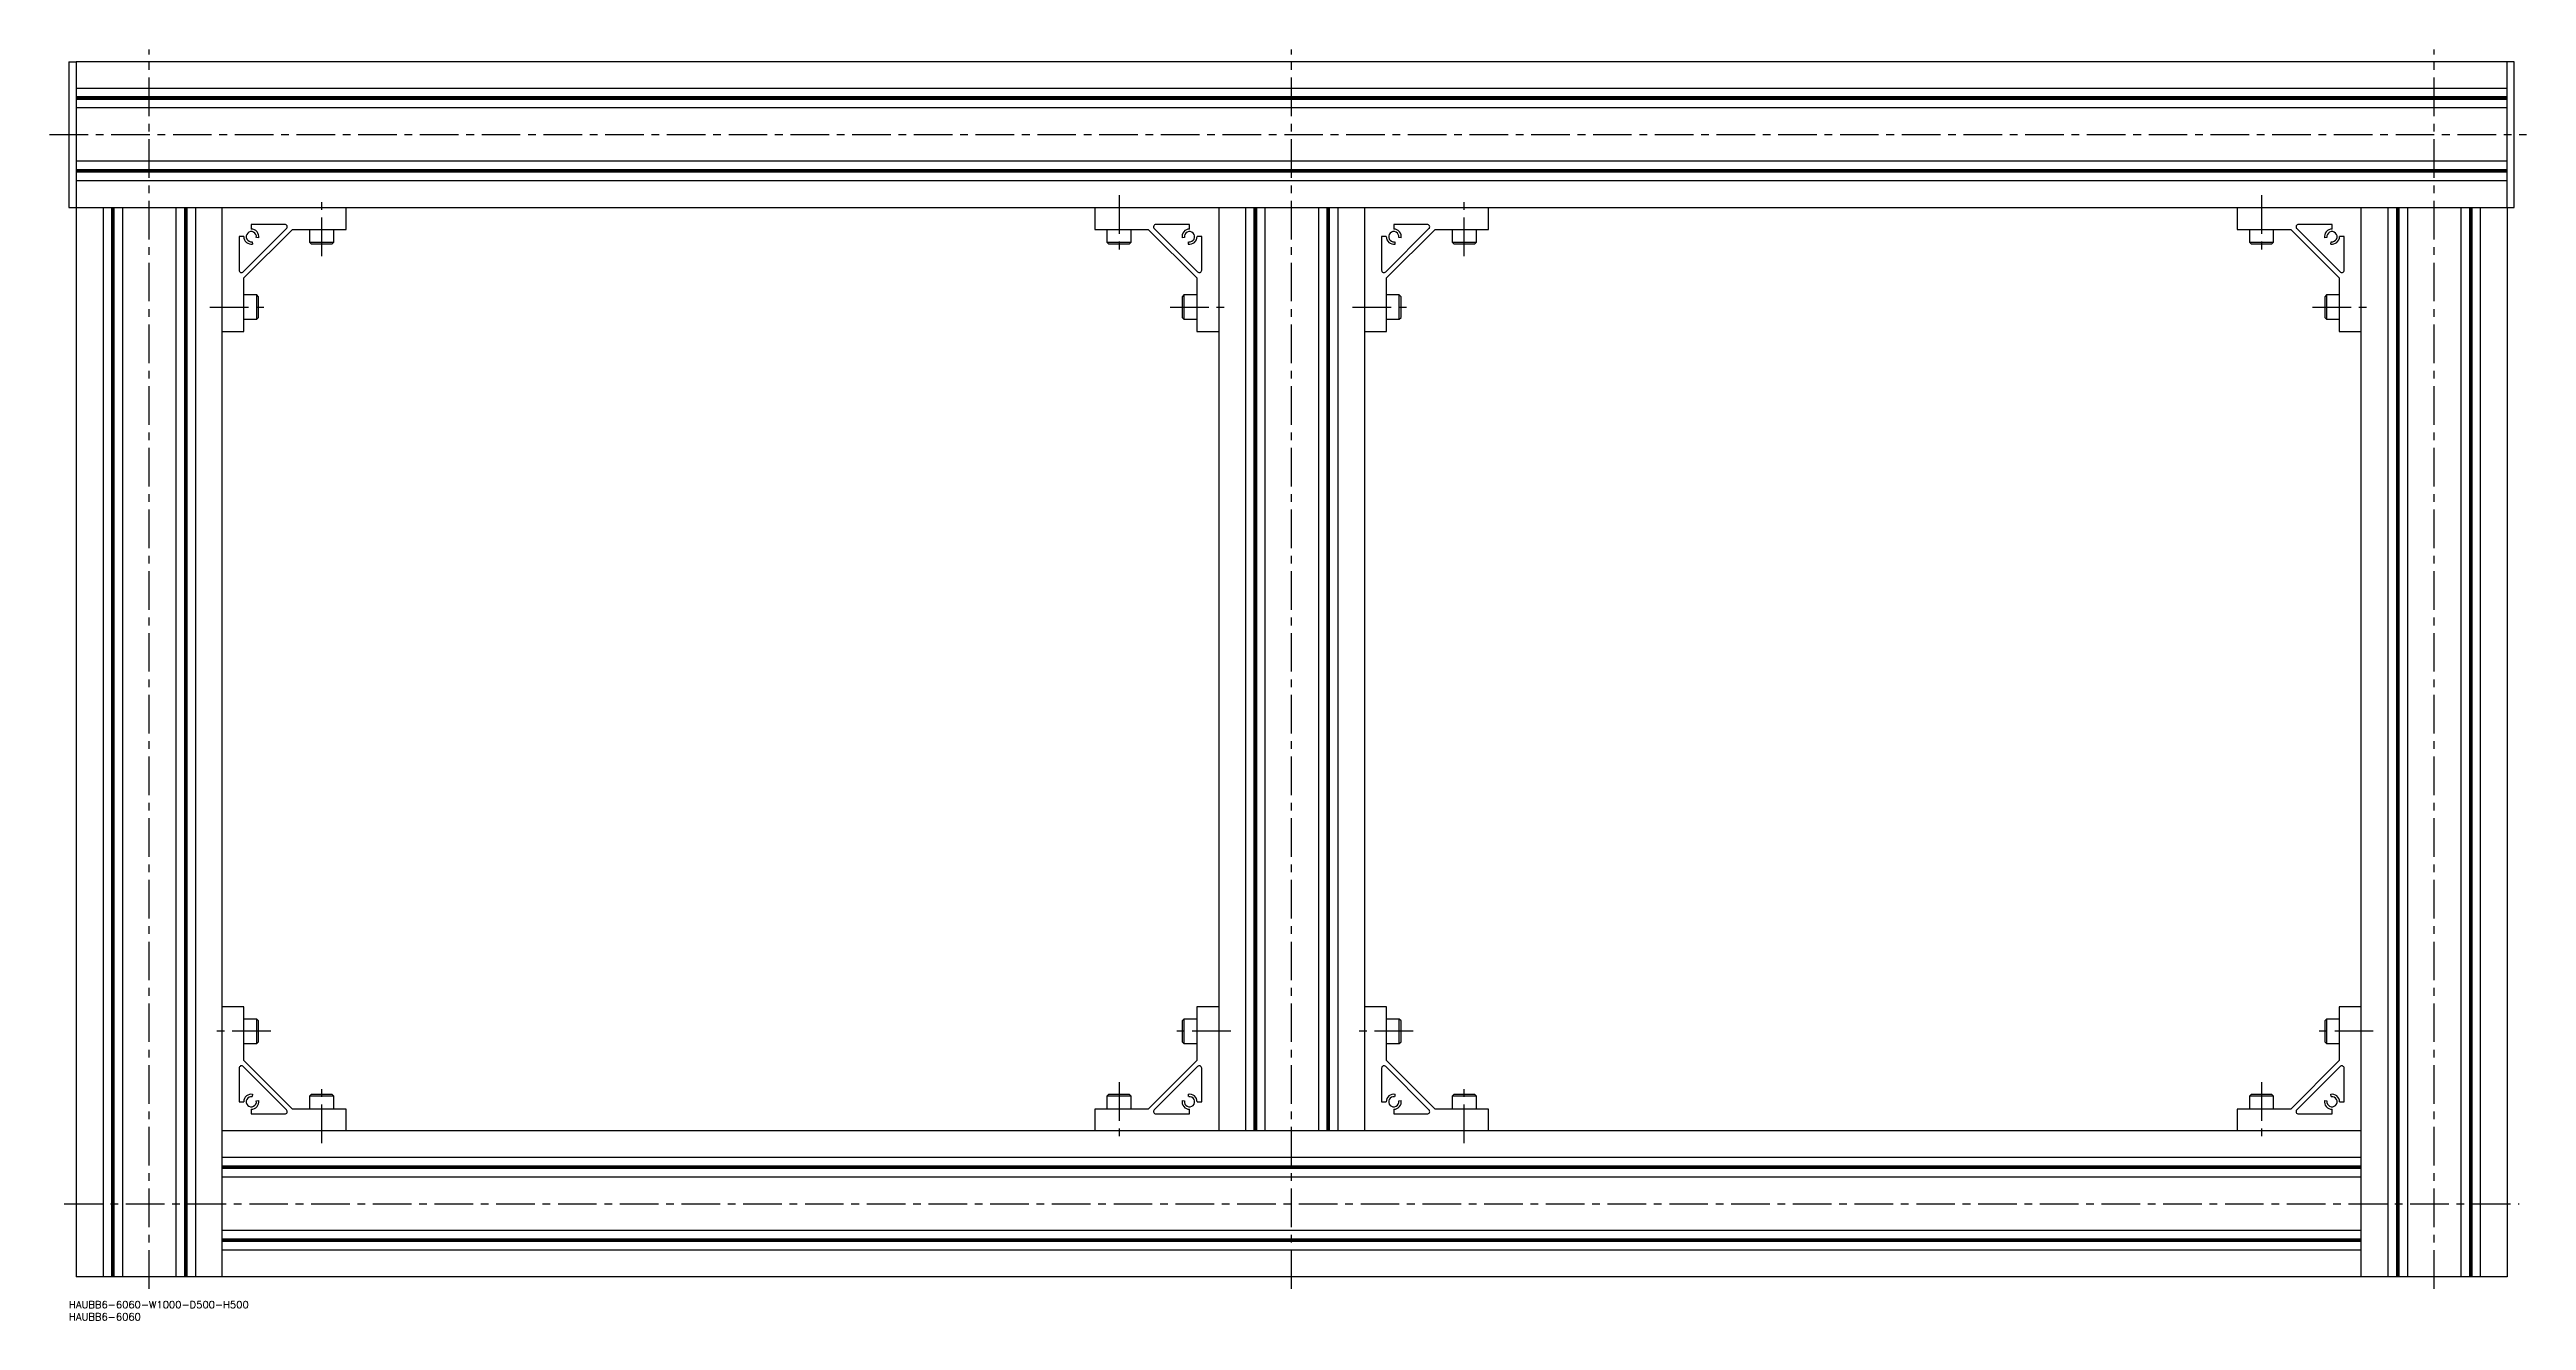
# Model space of a CAD drawing. Extents: x -8 to 1691, y -8 to 1075.
# Drawn here: x -8 to 1011, y -8 to 515 of the extents above; entities that cross this region are included whole.
import ezdxf

# ---------------------------------------------------------------- set-up
doc = ezdxf.new("R2010")
doc.units = 0
doc.header["$LTSCALE"] = 0.5
doc.linetypes.add('CENTER', pattern=[50.8, 31.75, -6.35, 6.35, -6.35])
for name, color, linetype in [('MSM_CENTER', 1, 'CENTER'), ('MSM_CONTINUOUS', 7, 'CONTINUOUS'), ('MSM_PART_NUMBER', 7, 'CONTINUOUS')]:
    doc.layers.add(name, color=color, linetype=linetype)
doc.styles.get("Standard").update_dxf_attribs({"font": 'txt.shx', "height": 3, "bigfont": 'bigfont.shx'})

# ---------------------------------------------------------------- blocks, each defined once
blk = doc.blocks.new('*U8')
at = {"layer": 'MSM_PART_NUMBER'}
blk.add_text('HAUBB6-6060-W1000-D500-H500', height=3, dxfattribs=at).set_placement((0, -3))
blk = doc.blocks.new('*U9')
at = {"layer": 'MSM_PART_NUMBER'}
blk.add_text('HAUBB6-6060', height=3, dxfattribs=at).set_placement((0, -8))

msp = doc.modelspace()

# ---------------------------------------------------------------- linework, layer by layer
at = {"layer": 'MSM_CENTER'}
for p, q in [((33, 5), (33, 515)), ((503, 5), (503, 515)), ((973, 5), (973, 515)), ((-8, 480), (1011, 480)), ((104, 430), (104, 455)), ((432, 455), (432, 430)), ((574, 430), (574, 455)), ((902, 455), (902, 430)), ((58, 409), (83, 409)), ((453, 409), (478, 409)), ((528, 409), (553, 409)), ((923, 409), (948, 409)), ((83, 111), (58, 111)), ((478, 111), (453, 111)), ((553, 111), (528, 111)), ((948, 111), (923, 111)), ((104, 65), (104, 90)), ((432, 90), (432, 65)), ((574, 65), (574, 90)), ((902, 90), (902, 65)), ((-2, 40), (1008, 40))]:
    msp.add_line(p, q, dxfattribs=at)
at = {"layer": 'MSM_CONTINUOUS'}
for p, q in [((0, 510), (3, 510)), ((0, 510), (0, 450)), ((3, 510), (3, 450)), ((1006, 510), (3, 510)), ((1003, 450), (1003, 510)), ((1006, 450), (1006, 510)), ((1003, 499), (3, 499)), ((1003, 495.5), (3, 495.5)), ((1003, 495), (3, 495)), ((1003, 494.5), (3, 494.5)), ((1003, 491), (3, 491)), ((1003, 469), (3, 469)), ((1003, 465.5), (3, 465.5)), ((1003, 465), (3, 465)), ((1003, 464.5), (3, 464.5)), ((1003, 461), (3, 461)), ((0, 450), (1006, 450)), ((3, 450), (3, 10)), ((14, 450), (14, 10)), ((17.5, 450), (17.5, 10)), ((18, 450), (18, 10)), ((18.5, 450), (18.5, 10)), ((22, 450), (22, 10)), ((44, 450), (44, 10)), ((47.5, 450), (47.5, 10)), ((48, 450), (48, 10)), ((48.5, 450), (48.5, 10)), ((52, 450), (52, 10)), ((63, 10), (63, 450)), ((114, 441), (114, 450)), ((422, 450), (422, 441)), ((473, 450), (473, 70)), ((484, 450), (484, 70)), ((487.5, 450), (487.5, 70)), ((488, 450), (488, 70)), ((488.5, 450), (488.5, 70)), ((492, 450), (492, 70)), ((514, 450), (514, 70)), ((517.5, 450), (517.5, 70)), ((518, 450), (518, 70)), ((518.5, 450), (518.5, 70)), ((522, 450), (522, 70)), ((533, 450), (533, 70)), ((584, 441), (584, 450)), ((892, 450), (892, 441)), ((943, 10), (943, 450)), ((954, 450), (954, 10)), ((957.5, 450), (957.5, 10)), ((958, 450), (958, 10)), ((958.5, 450), (958.5, 10)), ((962, 450), (962, 10)), ((984, 450), (984, 10)), ((987.5, 450), (987.5, 10)), ((988, 450), (988, 10)), ((988.5, 450), (988.5, 10)), ((992, 450), (992, 10)), ((1003, 450), (1003, 10)), ((71.7, 423.5), (89.5, 441.3)), ((72, 421), (92, 441)), ((75, 443), (75, 441.1)), ((88.8, 443), (75, 443)), ((92, 441), (114, 441)), ((99, 441), (99, 435.7)), ((109, 435.7), (109, 441)), ((422, 441), (444, 441)), ((427, 441), (427, 435.7)), ((437, 435.7), (437, 441)), ((444, 441), (464, 421)), ((446.5, 441.3), (464.3, 423.5)), ((461, 443), (447.2, 443)), ((461, 441.1), (461, 443)), ((541.7, 423.5), (559.5, 441.3)), ((542, 421), (562, 441)), ((545, 443), (545, 441.1)), ((558.8, 443), (545, 443)), ((562, 441), (584, 441)), ((569, 441), (569, 435.7)), ((579, 435.7), (579, 441)), ((892, 441), (914, 441)), ((897, 441), (897, 435.7)), ((907, 435.7), (907, 441)), ((914, 441), (934, 421)), ((916.5, 441.3), (934.3, 423.5)), ((931, 443), (917.2, 443)), ((931, 441.1), (931, 443)), ((70, 438), (70, 424.2)), ((71.9, 438), (70, 438)), ((75.4, 435.9), (75.5, 434.9)), ((78.1, 437.5), (77.1, 437.6)), ((99, 435.7), (99.7, 435)), ((99, 435.7), (109, 435.7)), ((99.7, 435), (108.3, 435)), ((108.3, 435), (109, 435.7)), ((427, 435.7), (427.7, 435)), ((427, 435.7), (437, 435.7)), ((427.7, 435), (436.3, 435)), ((436.3, 435), (437, 435.7)), ((458.9, 437.6), (457.9, 437.5)), ((460.5, 434.9), (460.6, 435.9)), ((466, 438), (464.1, 438)), ((466, 424.2), (466, 438)), ((540, 438), (540, 424.2)), ((541.9, 438), (540, 438)), ((545.4, 435.9), (545.5, 434.9)), ((548.1, 437.5), (547.1, 437.6)), ((569, 435.7), (569.7, 435)), ((569, 435.7), (579, 435.7)), ((569.7, 435), (578.3, 435)), ((578.3, 435), (579, 435.7)), ((897, 435.7), (897.7, 435)), ((897, 435.7), (907, 435.7)), ((897.7, 435), (906.3, 435)), ((906.3, 435), (907, 435.7)), ((928.9, 437.6), (927.9, 437.5)), ((930.5, 434.9), (930.6, 435.9)), ((936, 438), (934.1, 438)), ((936, 424.2), (936, 438)), ((72, 399), (72, 421)), ((464, 421), (464, 399)), ((542, 399), (542, 421)), ((934, 421), (934, 399)), ((77.3, 414), (72, 414)), ((78, 413.3), (77.3, 414)), ((77.3, 404), (77.3, 414)), ((78, 404.7), (78, 413.3)), ((458.7, 414), (458, 413.3)), ((458, 413.3), (458, 404.7)), ((464, 414), (458.7, 414)), ((458.7, 414), (458.7, 404)), ((547.3, 414), (542, 414)), ((548, 413.3), (547.3, 414)), ((547.3, 404), (547.3, 414)), ((548, 404.7), (548, 413.3)), ((928.7, 414), (928, 413.3)), ((928, 413.3), (928, 404.7)), ((934, 414), (928.7, 414)), ((928.7, 414), (928.7, 404)), ((63, 399), (72, 399)), ((72, 404), (77.3, 404)), ((77.3, 404), (78, 404.7)), ((458, 404.7), (458.7, 404)), ((458.7, 404), (464, 404)), ((464, 399), (473, 399)), ((533, 399), (542, 399)), ((542, 404), (547.3, 404)), ((547.3, 404), (548, 404.7)), ((928, 404.7), (928.7, 404)), ((928.7, 404), (934, 404)), ((934, 399), (943, 399)), ((72, 121), (63, 121)), ((72, 99), (72, 121)), ((77.3, 116), (72, 116)), ((78, 115.3), (77.3, 116)), ((77.3, 106), (77.3, 116)), ((78, 106.7), (78, 115.3)), ((458.7, 116), (458, 115.3)), ((458, 115.3), (458, 106.7)), ((464, 116), (458.7, 116)), ((458.7, 116), (458.7, 106)), ((473, 121), (464, 121)), ((464, 121), (464, 99)), ((542, 121), (533, 121)), ((542, 99), (542, 121)), ((547.3, 116), (542, 116)), ((548, 115.3), (547.3, 116)), ((547.3, 106), (547.3, 116)), ((548, 106.7), (548, 115.3)), ((928.7, 116), (928, 115.3)), ((928, 115.3), (928, 106.7)), ((934, 116), (928.7, 116)), ((928.7, 116), (928.7, 106)), ((943, 121), (934, 121)), ((934, 121), (934, 99)), ((72, 106), (77.3, 106)), ((77.3, 106), (78, 106.7)), ((458, 106.7), (458.7, 106)), ((458.7, 106), (464, 106)), ((542, 106), (547.3, 106)), ((547.3, 106), (548, 106.7)), ((928, 106.7), (928.7, 106)), ((928.7, 106), (934, 106)), ((70, 95.8), (70, 82)), ((89.5, 78.7), (71.7, 96.5)), ((92, 79), (72, 99)), ((464, 99), (444, 79)), ((464.3, 96.5), (446.5, 78.7)), ((466, 82), (466, 95.8)), ((540, 95.8), (540, 82)), ((559.5, 78.7), (541.7, 96.5)), ((562, 79), (542, 99)), ((934, 99), (914, 79)), ((934.3, 96.5), (916.5, 78.7)), ((936, 82), (936, 95.8)), ((70, 82), (71.9, 82)), ((75.5, 85.1), (75.4, 84.1)), ((77.1, 82.4), (78.1, 82.5)), ((99.7, 85), (99, 84.3)), ((99, 84.3), (99, 79)), ((109, 84.3), (99, 84.3)), ((108.3, 85), (99.7, 85)), ((109, 84.3), (108.3, 85)), ((109, 79), (109, 84.3)), ((427.7, 85), (427, 84.3)), ((427, 84.3), (427, 79)), ((437, 84.3), (427, 84.3)), ((436.3, 85), (427.7, 85)), ((437, 84.3), (436.3, 85)), ((437, 79), (437, 84.3)), ((457.9, 82.5), (458.9, 82.4)), ((460.6, 84.1), (460.5, 85.1)), ((464.1, 82), (466, 82)), ((540, 82), (541.9, 82)), ((545.5, 85.1), (545.4, 84.1)), ((547.1, 82.4), (548.1, 82.5)), ((569.7, 85), (569, 84.3)), ((569, 84.3), (569, 79)), ((579, 84.3), (569, 84.3)), ((578.3, 85), (569.7, 85)), ((579, 84.3), (578.3, 85)), ((579, 79), (579, 84.3)), ((897.7, 85), (897, 84.3)), ((897, 84.3), (897, 79)), ((907, 84.3), (897, 84.3)), ((906.3, 85), (897.7, 85)), ((907, 84.3), (906.3, 85)), ((907, 79), (907, 84.3)), ((927.9, 82.5), (928.9, 82.4)), ((930.6, 84.1), (930.5, 85.1)), ((934.1, 82), (936, 82)), ((75, 78.9), (75, 77)), ((75, 77), (88.8, 77)), ((114, 79), (92, 79)), ((114, 70), (114, 79)), ((444, 79), (422, 79)), ((422, 79), (422, 70)), ((447.2, 77), (461, 77)), ((461, 77), (461, 78.9)), ((545, 78.9), (545, 77)), ((545, 77), (558.8, 77)), ((584, 79), (562, 79)), ((584, 70), (584, 79)), ((914, 79), (892, 79)), ((892, 79), (892, 70)), ((917.2, 77), (931, 77)), ((931, 77), (931, 78.9)), ((943, 70), (63, 70)), ((943, 59), (63, 59)), ((943, 55.5), (63, 55.5)), ((943, 55), (63, 55)), ((943, 54.5), (63, 54.5)), ((943, 51), (63, 51)), ((943, 29), (63, 29)), ((943, 25.5), (63, 25.5)), ((943, 25), (63, 25)), ((943, 24.5), (63, 24.5)), ((943, 21), (63, 21)), ((1003, 10), (3, 10))]:
    msp.add_line(p, q, dxfattribs=at)
for centre, radius, start, end in [((75, 438), 2.1, 350, 280), ((75, 438), 3.1, 350, 90), ((88.8, 442), 1, 315, 90), ((447.2, 442), 1, 90, 225), ((461, 438), 3.1, 90, 190), ((461, 438), 2.1, 260, 190), ((545, 438), 2.1, 350, 280), ((545, 438), 3.1, 350, 90), ((558.8, 442), 1, 315, 90), ((917.2, 442), 1, 90, 225), ((931, 438), 3.1, 90, 190), ((931, 438), 2.1, 260, 190), ((75, 438), 3.1, 180, 280), ((461, 438), 3.1, 260, 0), ((545, 438), 3.1, 180, 280), ((931, 438), 3.1, 260, 0), ((71, 424.2), 1, 180, 315), ((465, 424.2), 1, 225, 0), ((541, 424.2), 1, 180, 315), ((935, 424.2), 1, 225, 0), ((71, 95.8), 1, 45, 180), ((465, 95.8), 1, 0, 135), ((541, 95.8), 1, 45, 180), ((935, 95.8), 1, 0, 135), ((75, 82), 3.1, 80, 180), ((75, 82), 2.1, 80, 10), ((75, 82), 3.1, 270, 10), ((461, 82), 3.1, 170, 270), ((461, 82), 2.1, 170, 100), ((461, 82), 3.1, 0, 100), ((545, 82), 3.1, 80, 180), ((545, 82), 2.1, 80, 10), ((545, 82), 3.1, 270, 10), ((931, 82), 3.1, 170, 270), ((931, 82), 2.1, 170, 100), ((931, 82), 3.1, 0, 100), ((88.8, 78), 1, 270, 45), ((447.2, 78), 1, 135, 270), ((558.8, 78), 1, 270, 45), ((917.2, 78), 1, 135, 270)]:
    msp.add_arc(centre, radius, start, end, dxfattribs=at)

# ---------------------------------------------------------------- block references
for name in ['*U8', '*U9']:
    msp.add_blockref(name, (0, 0), dxfattribs=at)

doc.saveas('drawing.dxf')
